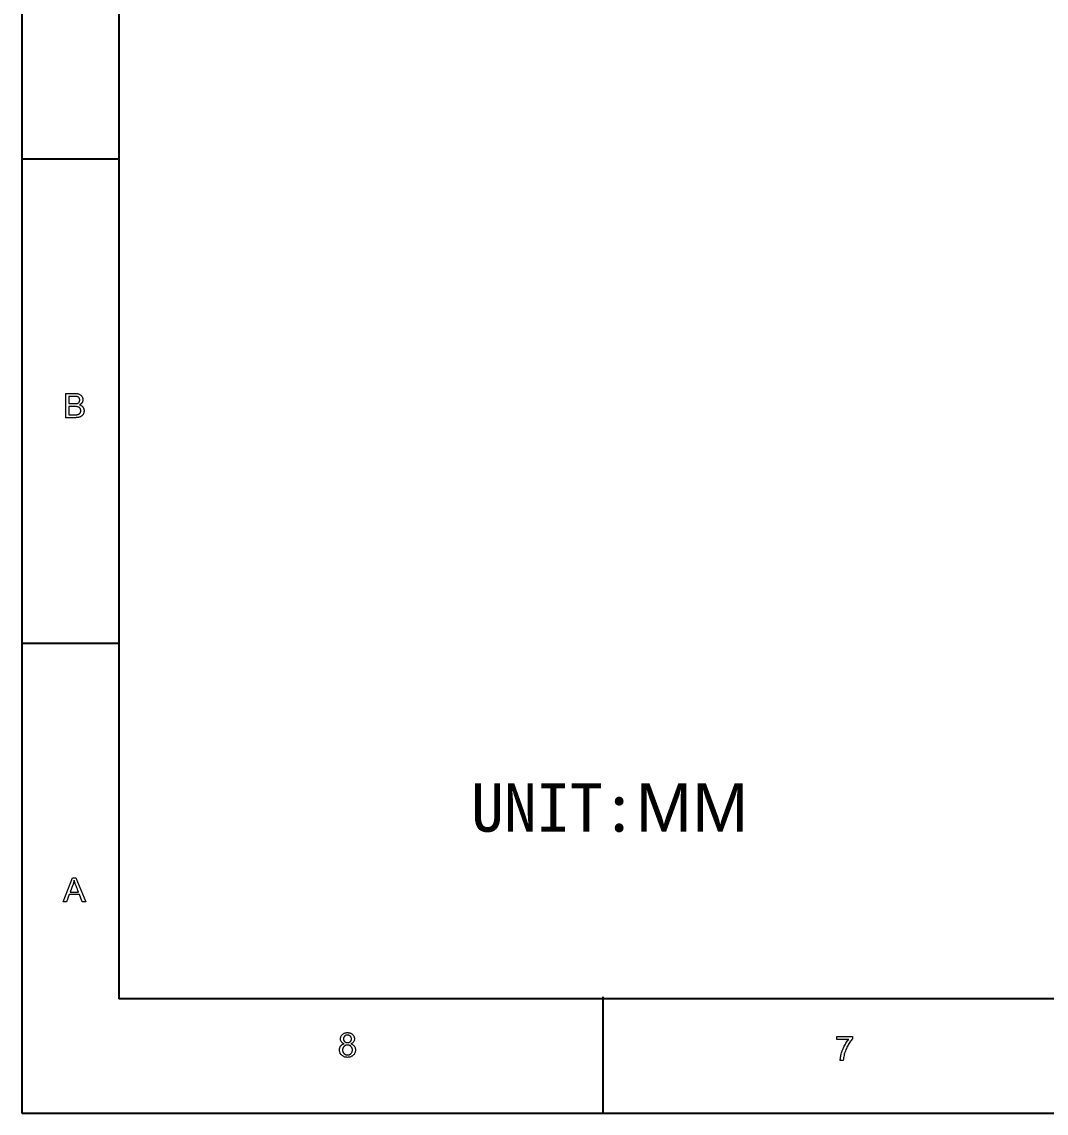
# Model space of a CAD drawing. Header units: millimetres. Extents: x 2067 to 4417, y -1557 to -908.
# Drawn here: x 2066.6 to 2172.4, y -1557 to -1444.3 of the extents above; entities that cross this region are included whole.
import ezdxf

# ---------------------------------------------------------------- set-up
doc = ezdxf.new("R2010")
doc.units = ezdxf.units.MM
doc.styles.add('HANA', font='arial.ttf')

msp = doc.modelspace()

# ---------------------------------------------------------------- linework, layer by layer
at = {"color": 7, "lineweight": 25}
for p, q in [((2066.614, -1260.021), (2066.614, -1557.021)), ((2076.617, -1269.106), (2076.617, -1545.216)), ((2476.618, -1545.216), (2076.617, -1545.216)), ((2066.614, -1557.021), (2486.119, -1557.021))]:
    msp.add_line(p, q, dxfattribs=at)
at = {"color": 7, "lineweight": 25, "ltscale": 0.25}
for p, q in [((2076.614, -1458.521), (2066.614, -1458.521)), ((2076.614, -1508.521), (2066.614, -1508.521))]:
    msp.add_line(p, q, dxfattribs=at)
at = {"color": 7, "lineweight": 25, "ltscale": 0.3}
msp.add_line((2126.614, -1545.021), (2126.614, -1557.021), dxfattribs=at)
at = {"color": 7, "lineweight": 13}
for points in [[(2072.573, -1483.878), (2072.619, -1483.893), (2072.663, -1483.91), (2072.704, -1483.929), (2072.743, -1483.949), (2072.779, -1483.972), (2072.813, -1483.996), (2072.845, -1484.022), (2072.874, -1484.049), (2072.901, -1484.079), (2072.925, -1484.11), (2072.948, -1484.143), (2072.967, -1484.177), (2072.985, -1484.211), (2073, -1484.247), (2073.013, -1484.284), (2073.024, -1484.321), (2073.032, -1484.36), (2073.038, -1484.399), (2073.041, -1484.44), (2073.042, -1484.481), (2073.041, -1484.523), (2073.038, -1484.564), (2073.033, -1484.604), (2073.025, -1484.644), (2073.016, -1484.682), (2073.004, -1484.721), (2072.99, -1484.758), (2072.975, -1484.795), (2072.957, -1484.831), (2072.937, -1484.867), (2072.914, -1484.901), (2072.891, -1484.933), (2072.865, -1484.964), (2072.838, -1484.992), (2072.809, -1485.019), (2072.778, -1485.044), (2072.745, -1485.067), (2072.711, -1485.088), (2072.674, -1485.108), (2072.636, -1485.125), (2072.596, -1485.141), (2072.553, -1485.155), (2072.507, -1485.167), (2072.459, -1485.178), (2072.407, -1485.187), (2072.353, -1485.194), (2072.297, -1485.2), (2072.237, -1485.204), (2072.175, -1485.207), (2072.109, -1485.208), (2071.153, -1485.208), (2071.153, -1482.708), (2072.091, -1482.708), (2072.179, -1482.71), (2072.262, -1482.716), (2072.34, -1482.726), (2072.412, -1482.739), (2072.479, -1482.757), (2072.54, -1482.779), (2072.597, -1482.805), (2072.647, -1482.834), (2072.693, -1482.868), (2072.733, -1482.906), (2072.768, -1482.946), (2072.8, -1482.986), (2072.828, -1483.028), (2072.852, -1483.071), (2072.873, -1483.114), (2072.89, -1483.159), (2072.903, -1483.204), (2072.912, -1483.25), (2072.918, -1483.298), (2072.919, -1483.345), (2072.919, -1483.378), (2072.916, -1483.41), (2072.912, -1483.441), (2072.906, -1483.473), (2072.898, -1483.503), (2072.888, -1483.533), (2072.877, -1483.563), (2072.864, -1483.592), (2072.85, -1483.62), (2072.833, -1483.648), (2072.815, -1483.675), (2072.795, -1483.702), (2072.774, -1483.727), (2072.75, -1483.752), (2072.725, -1483.775), (2072.698, -1483.797), (2072.67, -1483.819), (2072.639, -1483.839), (2072.607, -1483.859)], [(2071.484, -1483.755), (2072.026, -1483.755), (2072.059, -1483.755), (2072.091, -1483.754), (2072.121, -1483.753), (2072.151, -1483.752), (2072.18, -1483.75), (2072.207, -1483.748), (2072.234, -1483.746), (2072.259, -1483.743), (2072.283, -1483.74), (2072.306, -1483.736), (2072.329, -1483.732), (2072.351, -1483.726), (2072.372, -1483.719), (2072.393, -1483.711), (2072.413, -1483.702), (2072.433, -1483.691), (2072.452, -1483.68), (2072.471, -1483.667), (2072.489, -1483.653), (2072.507, -1483.637), (2072.523, -1483.62), (2072.538, -1483.601), (2072.551, -1483.581), (2072.562, -1483.559), (2072.572, -1483.535), (2072.58, -1483.509), (2072.586, -1483.481), (2072.59, -1483.452), (2072.593, -1483.421), (2072.594, -1483.388), (2072.593, -1483.354), (2072.59, -1483.321), (2072.586, -1483.29), (2072.58, -1483.261), (2072.572, -1483.234), (2072.562, -1483.209), (2072.551, -1483.185), (2072.538, -1483.164), (2072.523, -1483.144), (2072.506, -1483.126), (2072.488, -1483.11), (2072.469, -1483.095), (2072.45, -1483.082), (2072.43, -1483.069), (2072.41, -1483.058), (2072.388, -1483.049), (2072.366, -1483.04), (2072.344, -1483.033), (2072.32, -1483.028), (2072.296, -1483.023), (2072.271, -1483.02), (2072.245, -1483.016), (2072.217, -1483.014), (2072.188, -1483.011), (2072.157, -1483.009), (2072.125, -1483.007), (2072.092, -1483.006), (2072.057, -1483.005), (2072.021, -1483.005), (2071.983, -1483.004), (2071.484, -1483.004)], [(2071.484, -1484.911), (2072.106, -1484.911), (2072.171, -1484.91), (2072.232, -1484.906), (2072.288, -1484.901), (2072.341, -1484.893), (2072.389, -1484.882), (2072.433, -1484.87), (2072.474, -1484.855), (2072.51, -1484.838), (2072.542, -1484.818), (2072.57, -1484.797), (2072.594, -1484.773), (2072.617, -1484.748), (2072.636, -1484.72), (2072.653, -1484.691), (2072.667, -1484.661), (2072.679, -1484.628), (2072.688, -1484.594), (2072.694, -1484.558), (2072.698, -1484.521), (2072.699, -1484.481), (2072.698, -1484.442), (2072.694, -1484.404), (2072.687, -1484.368), (2072.677, -1484.333), (2072.665, -1484.301), (2072.65, -1484.27), (2072.632, -1484.241), (2072.611, -1484.214), (2072.588, -1484.188), (2072.561, -1484.165), (2072.532, -1484.143), (2072.497, -1484.124), (2072.459, -1484.107), (2072.415, -1484.092), (2072.368, -1484.08), (2072.316, -1484.07), (2072.259, -1484.062), (2072.198, -1484.056), (2072.133, -1484.053), (2072.063, -1484.051), (2071.484, -1484.051)], [(2073.226, -1535.208), (2072.853, -1535.208), (2072.56, -1534.447), (2071.516, -1534.447), (2071.24, -1535.208), (2070.89, -1535.208), (2071.85, -1532.708), (2072.207, -1532.708)], [(2072.459, -1534.185), (2072.4, -1534.029), (2072.347, -1533.888), (2072.299, -1533.761), (2072.256, -1533.647), (2072.219, -1533.548), (2072.187, -1533.463), (2072.16, -1533.392), (2072.139, -1533.335), (2072.123, -1533.292), (2072.113, -1533.263), (2072.105, -1533.24), (2072.097, -1533.216), (2072.089, -1533.19), (2072.08, -1533.163), (2072.071, -1533.134), (2072.063, -1533.104), (2072.054, -1533.072), (2072.045, -1533.039), (2072.035, -1533.005), (2072.026, -1532.969), (2072.017, -1532.969), (2072.007, -1533.019), (2071.997, -1533.068), (2071.986, -1533.117), (2071.974, -1533.165), (2071.961, -1533.212), (2071.948, -1533.258), (2071.935, -1533.304), (2071.92, -1533.348), (2071.905, -1533.393), (2071.889, -1533.436), (2071.61, -1534.185)], [(2100.599, -1549.862), (2100.688, -1549.895), (2100.768, -1549.935), (2100.839, -1549.982), (2100.9, -1550.036), (2100.951, -1550.097), (2100.993, -1550.164), (2101.026, -1550.238), (2101.05, -1550.319), (2101.064, -1550.407), (2101.068, -1550.501), (2101.066, -1550.565), (2101.059, -1550.626), (2101.048, -1550.685), (2101.032, -1550.742), (2101.011, -1550.797), (2100.985, -1550.85), (2100.956, -1550.901), (2100.921, -1550.949), (2100.882, -1550.996), (2100.838, -1551.04), (2100.791, -1551.081), (2100.741, -1551.118), (2100.688, -1551.151), (2100.633, -1551.179), (2100.575, -1551.203), (2100.515, -1551.222), (2100.451, -1551.237), (2100.386, -1551.248), (2100.317, -1551.255), (2100.246, -1551.257), (2100.175, -1551.255), (2100.106, -1551.248), (2100.04, -1551.237), (2099.976, -1551.222), (2099.915, -1551.202), (2099.857, -1551.178), (2099.802, -1551.15), (2099.749, -1551.117), (2099.699, -1551.08), (2099.652, -1551.038), (2099.609, -1550.994), (2099.57, -1550.947), (2099.535, -1550.898), (2099.505, -1550.846), (2099.48, -1550.792), (2099.459, -1550.737), (2099.443, -1550.679), (2099.432, -1550.618), (2099.425, -1550.556), (2099.423, -1550.491), (2099.424, -1550.444), (2099.428, -1550.399), (2099.434, -1550.354), (2099.443, -1550.311), (2099.455, -1550.269), (2099.469, -1550.228), (2099.486, -1550.188), (2099.505, -1550.15), (2099.527, -1550.113), (2099.551, -1550.077), (2099.578, -1550.043), (2099.607, -1550.011), (2099.637, -1549.983), (2099.669, -1549.957), (2099.703, -1549.934), (2099.738, -1549.914), (2099.776, -1549.897), (2099.815, -1549.882), (2099.856, -1549.871), (2099.899, -1549.862), (2099.899, -1549.855), (2099.827, -1549.829), (2099.763, -1549.798), (2099.707, -1549.761), (2099.658, -1549.718), (2099.617, -1549.67), (2099.583, -1549.617), (2099.557, -1549.558), (2099.538, -1549.494), (2099.527, -1549.424), (2099.523, -1549.348), (2099.525, -1549.294), (2099.531, -1549.242), (2099.541, -1549.191), (2099.555, -1549.142), (2099.573, -1549.095), (2099.595, -1549.05), (2099.62, -1549.006), (2099.65, -1548.965), (2099.684, -1548.925), (2099.721, -1548.887), (2099.762, -1548.852), (2099.805, -1548.821), (2099.851, -1548.793), (2099.899, -1548.769), (2099.95, -1548.748), (2100.003, -1548.732), (2100.058, -1548.719), (2100.116, -1548.71), (2100.177, -1548.704), (2100.24, -1548.702), (2100.303, -1548.704), (2100.365, -1548.71), (2100.424, -1548.719), (2100.48, -1548.733), (2100.534, -1548.75), (2100.585, -1548.771), (2100.634, -1548.796), (2100.68, -1548.824), (2100.724, -1548.857), (2100.766, -1548.893), (2100.804, -1548.932), (2100.838, -1548.973), (2100.868, -1549.015), (2100.894, -1549.059), (2100.916, -1549.104), (2100.934, -1549.151), (2100.948, -1549.2), (2100.958, -1549.25), (2100.964, -1549.302), (2100.966, -1549.355), (2100.962, -1549.427), (2100.951, -1549.493), (2100.933, -1549.555), (2100.907, -1549.612), (2100.874, -1549.664), (2100.834, -1549.712), (2100.786, -1549.755), (2100.731, -1549.793), (2100.669, -1549.826), (2100.599, -1549.855)], [(2100.246, -1549.741), (2100.28, -1549.74), (2100.313, -1549.736), (2100.345, -1549.731), (2100.375, -1549.723), (2100.405, -1549.713), (2100.433, -1549.701), (2100.46, -1549.687), (2100.486, -1549.67), (2100.512, -1549.652), (2100.535, -1549.631), (2100.558, -1549.608), (2100.577, -1549.585), (2100.595, -1549.56), (2100.61, -1549.534), (2100.623, -1549.507), (2100.634, -1549.479), (2100.642, -1549.45), (2100.648, -1549.419), (2100.651, -1549.388), (2100.652, -1549.355), (2100.651, -1549.322), (2100.648, -1549.29), (2100.642, -1549.259), (2100.633, -1549.229), (2100.623, -1549.2), (2100.61, -1549.172), (2100.594, -1549.145), (2100.576, -1549.119), (2100.556, -1549.094), (2100.534, -1549.071), (2100.509, -1549.048), (2100.484, -1549.029), (2100.458, -1549.011), (2100.43, -1548.996), (2100.402, -1548.984), (2100.372, -1548.973), (2100.341, -1548.965), (2100.31, -1548.959), (2100.277, -1548.956), (2100.243, -1548.955), (2100.208, -1548.956), (2100.175, -1548.959), (2100.143, -1548.965), (2100.112, -1548.973), (2100.083, -1548.983), (2100.054, -1548.996), (2100.027, -1549.011), (2100.001, -1549.028), (2099.977, -1549.047), (2099.953, -1549.069), (2099.931, -1549.092), (2099.912, -1549.116), (2099.895, -1549.141), (2099.88, -1549.167), (2099.867, -1549.193), (2099.857, -1549.221), (2099.849, -1549.249), (2099.843, -1549.278), (2099.84, -1549.308), (2099.839, -1549.338), (2099.84, -1549.375), (2099.844, -1549.41), (2099.849, -1549.443), (2099.858, -1549.475), (2099.868, -1549.505), (2099.881, -1549.533), (2099.896, -1549.56), (2099.914, -1549.586), (2099.934, -1549.61), (2099.956, -1549.632), (2099.981, -1549.653), (2100.006, -1549.671), (2100.032, -1549.688), (2100.059, -1549.702), (2100.088, -1549.714), (2100.117, -1549.723), (2100.148, -1549.731), (2100.18, -1549.736), (2100.212, -1549.74)], [(2152.401, -1549.338), (2152.328, -1549.421), (2152.258, -1549.508), (2152.189, -1549.598), (2152.122, -1549.692), (2152.057, -1549.79), (2151.995, -1549.892), (2151.934, -1549.998), (2151.875, -1550.107), (2151.818, -1550.22), (2151.763, -1550.338), (2151.712, -1550.457), (2151.664, -1550.577), (2151.621, -1550.698), (2151.583, -1550.82), (2151.549, -1550.943), (2151.52, -1551.066), (2151.495, -1551.19), (2151.474, -1551.315), (2151.458, -1551.441), (2151.446, -1551.567), (2151.132, -1551.567), (2151.137, -1551.464), (2151.146, -1551.359), (2151.16, -1551.252), (2151.178, -1551.143), (2151.201, -1551.032), (2151.229, -1550.919), (2151.261, -1550.804), (2151.297, -1550.687), (2151.338, -1550.569), (2151.384, -1550.448), (2151.433, -1550.327), (2151.485, -1550.211), (2151.54, -1550.097), (2151.598, -1549.987), (2151.659, -1549.88), (2151.723, -1549.777), (2151.789, -1549.677), (2151.858, -1549.581), (2151.93, -1549.488), (2152.005, -1549.398), (2150.783, -1549.398), (2150.783, -1549.101), (2152.401, -1549.101)], [(2100.246, -1551.004), (2100.289, -1551.003), (2100.33, -1550.999), (2100.37, -1550.992), (2100.408, -1550.982), (2100.445, -1550.969), (2100.48, -1550.954), (2100.514, -1550.936), (2100.547, -1550.915), (2100.578, -1550.891), (2100.608, -1550.865), (2100.635, -1550.836), (2100.66, -1550.805), (2100.682, -1550.773), (2100.701, -1550.739), (2100.717, -1550.704), (2100.73, -1550.667), (2100.74, -1550.628), (2100.747, -1550.587), (2100.751, -1550.545), (2100.753, -1550.501), (2100.751, -1550.457), (2100.747, -1550.415), (2100.739, -1550.374), (2100.729, -1550.335), (2100.716, -1550.298), (2100.699, -1550.262), (2100.68, -1550.228), (2100.657, -1550.195), (2100.632, -1550.164), (2100.604, -1550.135), (2100.573, -1550.107), (2100.541, -1550.083), (2100.508, -1550.062), (2100.474, -1550.043), (2100.438, -1550.027), (2100.401, -1550.014), (2100.363, -1550.004), (2100.323, -1549.997), (2100.282, -1549.993), (2100.24, -1549.991), (2100.196, -1549.993), (2100.154, -1549.997), (2100.113, -1550.005), (2100.074, -1550.015), (2100.037, -1550.028), (2100.002, -1550.045), (2099.968, -1550.064), (2099.936, -1550.086), (2099.905, -1550.111), (2099.876, -1550.139), (2099.85, -1550.169), (2099.826, -1550.2), (2099.805, -1550.233), (2099.787, -1550.267), (2099.771, -1550.302), (2099.759, -1550.338), (2099.749, -1550.375), (2099.742, -1550.414), (2099.738, -1550.453), (2099.736, -1550.494), (2099.738, -1550.537), (2099.742, -1550.578), (2099.749, -1550.618), (2099.76, -1550.657), (2099.773, -1550.694), (2099.788, -1550.729), (2099.807, -1550.763), (2099.829, -1550.796), (2099.853, -1550.828), (2099.881, -1550.858), (2099.91, -1550.886), (2099.941, -1550.911), (2099.974, -1550.933), (2100.008, -1550.952), (2100.044, -1550.968), (2100.081, -1550.981), (2100.12, -1550.991), (2100.161, -1550.998), (2100.203, -1551.003)]]:
    msp.add_lwpolyline(points, close=True, dxfattribs=at)

# ---------------------------------------------------------------- texts
at = {"color": 4, "lineweight": 0, "insert": (2112.994, -1522.95), "char_height": 5, "attachment_point": 1, "style": 'HANA'}
msp.add_mtext('{\\f宋体|b0|i0|c134|p2;\\C3;UNIT:\\fArial|b0|i0|c0|p34;MM}', dxfattribs=at)

doc.saveas('drawing.dxf')
